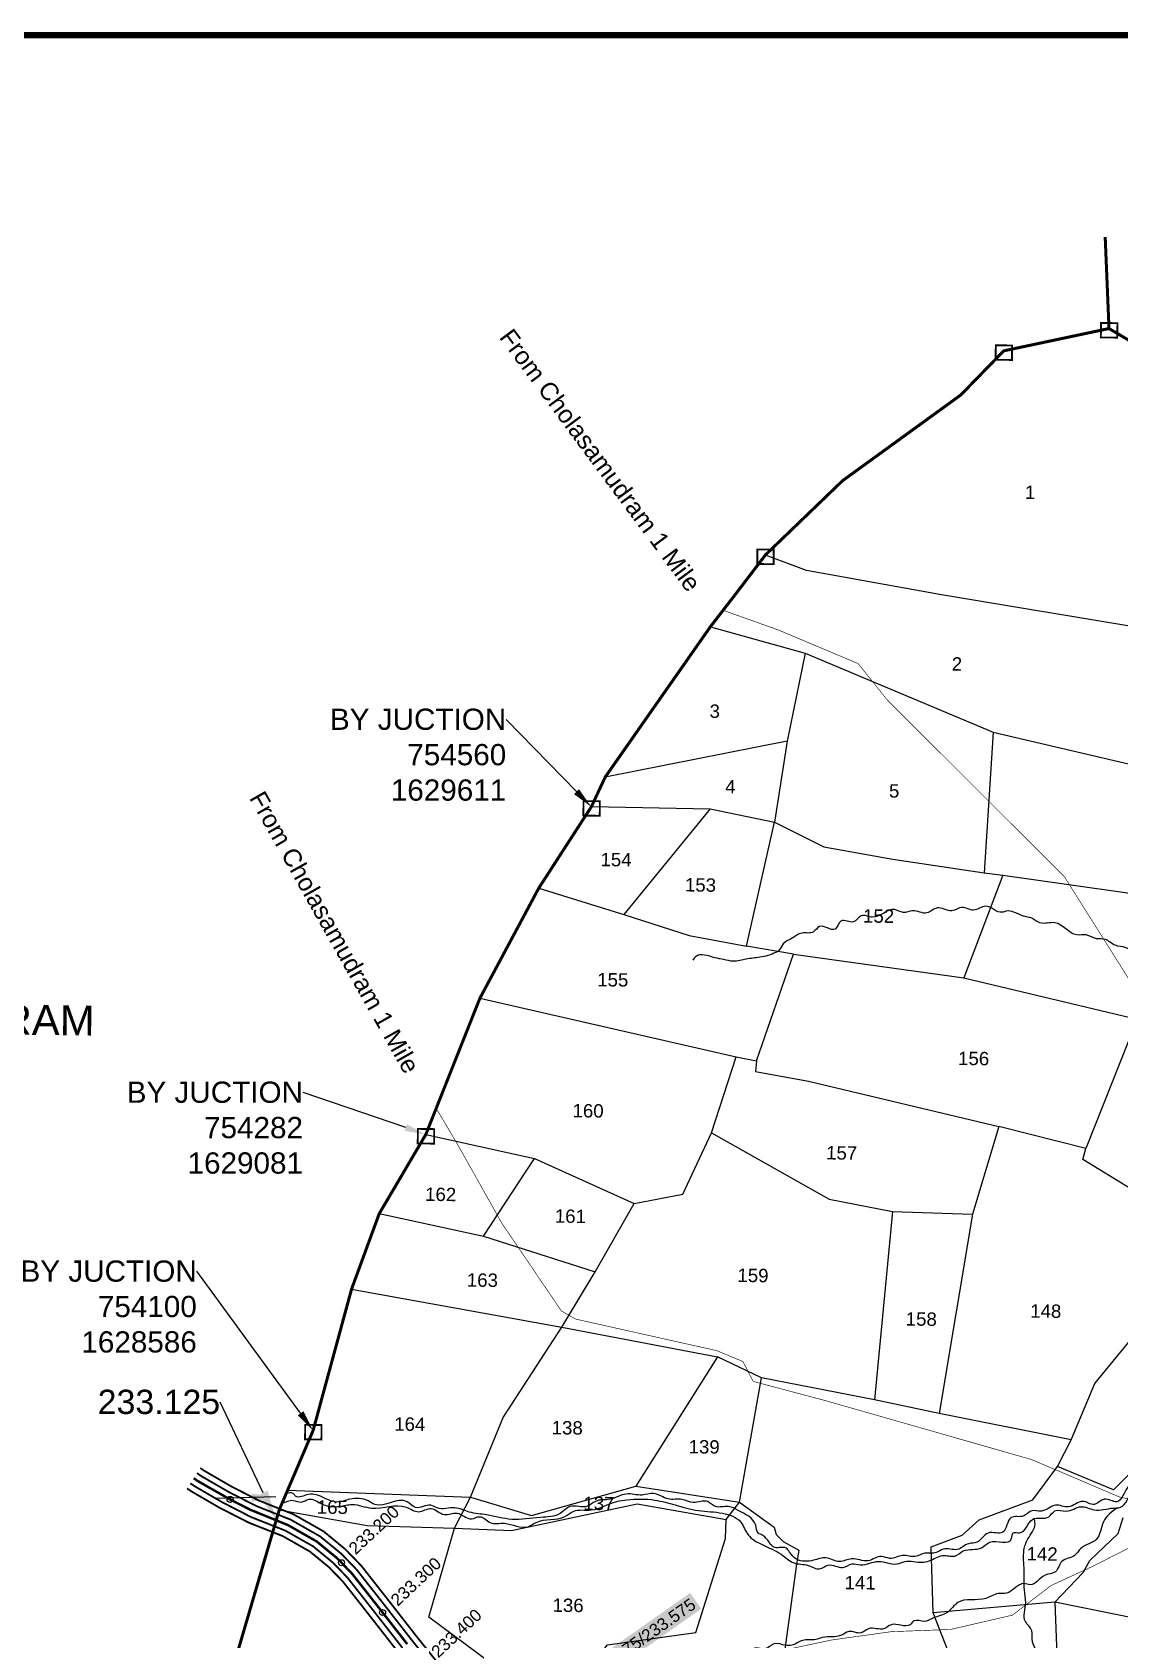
# Model space of a CAD drawing. Header units: feet. Extents: x 750329 to 765877, y 1623833 to 1630891.
# Drawn here: x 753633 to 755426, y 1628241 to 1630891 of the extents above; entities that cross this region are included whole.
import ezdxf
from ezdxf import colors
from ezdxf.entities.mleader import LeaderData, LeaderLine
from ezdxf.enums import TextEntityAlignment as Align
from ezdxf.math import Vec2, Vec3

# ---------------------------------------------------------------- set-up
doc = ezdxf.new("R2010")
doc.units = ezdxf.units.FT
doc.header["$LTSCALE"] = 15
doc.header["$MEASUREMENT"] = 0
doc.header["$PDMODE"] = 32
doc.header["$PDSIZE"] = 10
doc.linetypes.add('HIDDEN2', pattern=[0.1875, 0.125, -0.0625])
for name, color, linetype in [('CANAL1', 7, 'Continuous'), ('CRDS STONES', 7, 'Continuous'), ('CSMark', 72, 'Continuous'), ('PAPER SIZE', 10, 'Continuous'), ('PLOT', 7, 'Continuous'), ('PLOT NO', 7, 'Continuous'), ('ROADS', 6, 'Continuous'), ('STRUCTURE', 5, 'Continuous'), ('TANKS-STREAM', 4, 'Continuous'), ('VILLAGE STONES', 240, 'Continuous')]:
    doc.layers.add(name, color=color, linetype=linetype)
doc.layers.add('VILLAGE BOUNDRY', color=5, linetype='HIDDEN2', lineweight=100)
doc.styles.get("Standard").update_dxf_attribs({"font": 'arial.ttf'})
doc.dimstyles.get("Standard").update_dxf_attribs({"dimtxt": 0.18, "dimasz": 40, "dimexe": 0.18, "dimexo": 0.0625, "dimgap": 0.09, "dimtad": 0, "dimtih": 1, "dimtoh": 1, "dimdec": 4, "dimzin": 0, "dimdsep": 46, "dimtxsty": 'Standard', "dimcen": 0.09, "dimadec": 0, "dimazin": 0, "dimtfac": 1, "dimtdec": 4, "dimtofl": 0, "dimtmove": 0, "dimatfit": 3, "dimfxl": 1, "dimtolj": 1, "dimtzin": 0, "dimarcsym": 0})

msp = doc.modelspace()

# ---------------------------------------------------------------- linework, layer by layer
at = {"layer": 'CANAL1', "color": 1, "linetype": 'HIDDEN2', "ltscale": 5, "const_width": 4}
msp.add_lwpolyline([(753899, 1628507.9), (753905.4, 1628503.4), (753959, 1628472.9), (753991.9, 1628456.1), (754054.7, 1628430.5), (754101.9, 1628403.6), (754135.8, 1628375.8), (754160.1, 1628350.6), (754198.5, 1628301.9), (754251.2, 1628234.4)], dxfattribs=at)
at = {"layer": 'CANAL1', "color": 5, "const_width": 3}
for points in [[(753904.5, 1628516.3), (753910.8, 1628511.8), (753956.1, 1628485.6), (754002.3, 1628462), (754059, 1628439.5), (754107.6, 1628411.9), (754142.6, 1628383.2), (754167.7, 1628357.2), (754206.4, 1628308), (754259, 1628240.6), (754314.1, 1628171.8)], [(753893.5, 1628499.5), (753900, 1628495), (753946.5, 1628468), (753994, 1628443.7), (754050.3, 1628421.4), (754096.2, 1628395.4), (754129, 1628368.4), (754152.6, 1628344), (754190.6, 1628295.7), (754243.3, 1628228.2)]]:
    msp.add_lwpolyline(points, dxfattribs=at)
at = {"layer": 'CANAL1', "color": 1, "const_width": 3}
for points in [[(753909.9, 1628524.7), (753916.2, 1628520.3), (753960.9, 1628494.4), (754006.4, 1628471.1), (754063.3, 1628448.5), (754113.3, 1628420.2), (754149.3, 1628390.5), (754175.2, 1628363.8), (754214.2, 1628314.2), (754266.8, 1628246.8), (754321.8, 1628178.1)], [(753888, 1628491.2), (753894.7, 1628486.5), (753941.7, 1628459.2), (753989.9, 1628434.6), (754046, 1628412.4), (754090.5, 1628387.1), (754122.2, 1628361.1), (754145.1, 1628337.4), (754182.8, 1628289.5), (754235.5, 1628222)]]:
    msp.add_lwpolyline(points, dxfattribs=at)
at = {"layer": 'CSMark', "color": 3}
for p in [(753959, 1628472.9), (753959, 1628472.9), (754142.8, 1628368.5), (754210.5, 1628286.5)]:
    msp.add_point(p, dxfattribs=at)
at = {"layer": 'PAPER SIZE', "color": 5, "const_width": 10}
msp.add_lwpolyline([(750333.9, 1630886.3), (759216.9, 1630886.3), (759216.9, 1623838.4), (750333.9, 1623838.4)], close=True, dxfattribs=at)
at = {"layer": 'PLOT'}
for points in [[(754856.9, 1629589.3), (754937.9, 1629548.5), (755051.8, 1629528.2), (755202.2, 1629505.9), (755233.2, 1629501.6), (755551.3, 1629456.9), (755736.6, 1629439.2), (755754.7, 1629509.8), (755819.9, 1629707.1), (755842.8, 1629780.6), (755784.3, 1629794.7), (755813.2, 1630075.2), (755845.7, 1630210.1)], [(754751.1, 1629911.4), (754907.2, 1629867.9), (755217.4, 1629737.6), (755449.6, 1629683), (755462, 1629751.7), (755487.4, 1629903.6), (755462.6, 1629908.9), (755132.3, 1629963.9), (754909.6, 1630003.9), (754841.7, 1630029.5)], [(754907.2, 1629867.9), (754877.6, 1629722.5), (754856.9, 1629589.3)], [(755217.4, 1629737.6), (755202.2, 1629505.9)], [(754877.6, 1629722.5), (754577.6, 1629663.5)], [(754554.9, 1629614.8), (754750.7, 1629611), (754856.9, 1629589.3)], [(754750.7, 1629611), (754608.5, 1629436.8)], [(754355.7, 1628476.6), (754409.3, 1628607.9), (754505.9, 1628756.9), (754561.2, 1628848.2), (754625.3, 1628960.8), (754705.4, 1628975.9), (754752.7, 1629077), (754793.4, 1629202.2), (754826.8, 1629195.6), (754888.3, 1629371.6), (754810.3, 1629384.8), (754856.9, 1629589.3)], [(755233.2, 1629501.6), (755168.8, 1629332.4)], [(754468.1, 1629480.5), (754608.5, 1629436.8), (754715.9, 1629402.2), (754810.3, 1629384.8)], [(754888.3, 1629371.6), (755168.8, 1629332.4), (755455, 1629264.5), (755369.9, 1629051.1)], [(754371, 1629299), (754793.4, 1629202.2)], [(754826.8, 1629195.6), (754825.5, 1629178.1), (754912.8, 1629162.5), (755226.7, 1629087.8)], [(754281.8, 1629074.4), (754460.8, 1629034.6), (754625.3, 1628960.8)], [(754752.7, 1629077), (754946.8, 1628967.8), (755051.5, 1628947.7), (755183, 1628943)], [(755346.1, 1628571), (755385.1, 1628663.7), (755478.4, 1628777.5), (755548.4, 1628768.3), (755629.2, 1628800.1), (755627.9, 1628817.9), (755526.6, 1628934.4), (755365, 1629033), (755369.9, 1629051.1), (755226.7, 1629087.8), (755183, 1628943), (755128.5, 1628614.3)], [(754377, 1628906.7), (754460.8, 1629034.6)], [(754205, 1628943.9), (754377, 1628906.7), (754561.2, 1628848.2)], [(755051.5, 1628947.7), (755021.9, 1628637.3)], [(754159.4, 1628819.6), (754505.9, 1628756.9), (754762.6, 1628707.8)], [(754054, 1628488.3), (754355.7, 1628476.6), (754455.9, 1628446.4), (754627.9, 1628494.9), (754798.9, 1628468.5), (754856.3, 1628427.4), (754859.5, 1628415), (754871.3, 1628403.8), (754896.9, 1628389.5), (754892.9, 1628366.2), (754855.2, 1628089), (754671.5, 1628081.1), (754614.6, 1628050.1), (754601.3, 1628168.8), (754536.2, 1628176.2), (754581.5, 1628233.1), (754727.1, 1628253.7), (754775.8, 1628408.4), (754777.2, 1628439.7), (754798.9, 1628468.5), (754835.2, 1628673.2), (754762.6, 1628707.8), (754627.9, 1628494.9)], [(754855.2, 1628089), (755177.9, 1628134.2), (755118.6, 1628286), (755115.2, 1628394.7), (755166.1, 1628414), (755194.2, 1628439.4), (755282.6, 1628472), (755323.6, 1628527.1), (755346.1, 1628571), (755128.5, 1628614.3), (755021.9, 1628637.3), (754835.2, 1628673.2)], [(755590.5, 1628662.3), (755415.8, 1628488.7), (755323.6, 1628527.1)], [(754040.2, 1628455.9), (754185.3, 1628429.9), (754328.9, 1628425.6), (754355.7, 1628476.6)], [(754328.9, 1628425.6), (754423.3, 1628421.5), (754630.1, 1628465.5), (754777.2, 1628439.7)], [(755598.9, 1628246.7), (755319, 1628303.3), (755365.6, 1628352.3), (755376.9, 1628372.1), (755423.3, 1628416.8), (755431.5, 1628442.9)], [(754443.1, 1628162.9), (754286.8, 1628278.8), (754328.9, 1628425.6)], [(755319, 1628303.3), (755118.6, 1628286)], [(755319, 1628303.3), (755327.6, 1628072), (755500.9, 1628048.8), (755624.2, 1627996.1), (755724.2, 1628107.1), (755744.2, 1628147.1), (755598.9, 1628246.7)]]:
    msp.add_lwpolyline(points, dxfattribs=at)
at = {"layer": 'ROADS', "linetype": 'HIDDEN2', "ltscale": 10, "const_width": 1}
for points in [[(754771.7, 1629938.5), (754862.9, 1629906), (754994.6, 1629850.6), (755042.7, 1629790.6), (755334.7, 1629499.3), (755467.6, 1629288.3)], [(755500.5, 1628460.3), (755425.6, 1628476.9), (755280.6, 1628538.6), (754940.9, 1628635.7), (754821.6, 1628667.4), (754804.7, 1628700.2), (754761.5, 1628718.1), (754528.9, 1628770.1), (754505.4, 1628783.5), (754407.3, 1628927.9), (754331.5, 1629062.7), (754298.5, 1629118.1)], [(755790, 1628199.5), (755833, 1628287.8), (755842.2, 1628339.8), (755846.3, 1628387.2), (755933.9, 1628512.2), (755937, 1628554.7), (755982.8, 1628582.1), (756013.4, 1628635.7), (755974.6, 1628623.9), (755924.4, 1628590.8), (755769.7, 1628585), (755652.8, 1628562.5), (755613.5, 1628548.3), (755543.7, 1628507.3), (755482.3, 1628447.3), (755467, 1628427), (755453.2, 1628399), (755382.1, 1628362.9), (755312.7, 1628330.9), (755249.2, 1628282.2), (755147.4, 1628258.6), (755049.4, 1628254.9), (754950.9, 1628241.2), (754850.4, 1628219.8)]]:
    msp.add_lwpolyline(points, dxfattribs=at)
at = {"layer": 'TANKS-STREAM'}
for points in [[(756049.9, 1628902.9), (756034.7, 1628893.5), (756009.9, 1628898.5), (755989, 1628888.6), (755978.5, 1628887.6), (755965.8, 1628874.6), (755952.2, 1628859.1), (755947.9, 1628858), (755943.6, 1628860.7), (755934.4, 1628873.7), (755918.5, 1628887.1), (755901.3, 1628903.7), (755883.7, 1628943.8), (755875.4, 1628955.1), (755874.9, 1628971.5), (755865.5, 1628986.7), (755857.9, 1628996), (755847.9, 1628999.2), (755838.5, 1629013.9), (755825, 1629023), (755813.6, 1629042.9), (755801.7, 1629053.1), (755795.4, 1629073.5), (755789.7, 1629087.9), (755779.4, 1629096.4), (755777.1, 1629108.9), (755749.5, 1629136.6), (755745, 1629149), (755733.9, 1629160.5), (755734.4, 1629172.3), (755719.8, 1629188.5), (755717.3, 1629199.5), (755698.4, 1629211.5), (755689.4, 1629226.7), (755673, 1629232.7), (755659.4, 1629250.4), (755645.3, 1629252.9), (755635.8, 1629270), (755618.8, 1629274.5), (755590.2, 1629294.4), (755565.7, 1629308.2), (755555, 1629321.6), (755533.2, 1629327.1), (755517.2, 1629339.8), (755492.9, 1629362.9), (755480.4, 1629362), (755465, 1629372.6), (755457.1, 1629371), (755436.1, 1629382.3), (755418.3, 1629386.2), (755402.1, 1629395.9), (755387.9, 1629397), (755370.6, 1629403.2), (755355.3, 1629403.2), (755318.9, 1629423.4), (755294.4, 1629423.1), (755281, 1629430.7), (755266.6, 1629434.5), (755238.4, 1629442.5), (755232.4, 1629440.7), (755204.7, 1629450.7), (755185, 1629444.2), (755165.9, 1629448.6), (755149.1, 1629443.2), (755124.7, 1629447.7), (755108, 1629439.5), (755084.5, 1629443.2), (755069.1, 1629440.3), (755054.6, 1629445.2), (755018.5, 1629432.5), (754999.6, 1629434.8), (754986.8, 1629424.8), (754966.6, 1629426.4), (754956.5, 1629413), (754930.8, 1629417.2), (754920.8, 1629408.3), (754902.1, 1629406.3), (754884.4, 1629397), (754871.3, 1629388.9), (754863.5, 1629377.2), (754859.1, 1629374.5), (754832.4, 1629366.5), (754810.2, 1629363.4), (754788.8, 1629359.9), (754773.3, 1629362.7), (754758.6, 1629365.8), (754726.5, 1629367.3), (754722.1, 1629361.9)], [(756050.3, 1628807.3), (756033.9, 1628783.6), (756029, 1628755.2), (756003.3, 1628742), (755958.4, 1628734.5), (755941.8, 1628739.3), (755926.6, 1628746.9), (755892.1, 1628773.3), (755875.4, 1628775.9), (755859.7, 1628785.2), (755836.5, 1628779.6), (755820.3, 1628772.5), (755798.5, 1628765.8), (755780.1, 1628751.3), (755751.7, 1628742.2), (755728.3, 1628724), (755705.7, 1628718.4), (755627.4, 1628715.3), (755597.4, 1628692.7), (755596.6, 1628678.1), (755599, 1628659.9), (755584.9, 1628643.2), (755580.1, 1628624.8), (755567.8, 1628613.5), (755549.1, 1628593.7), (755527.8, 1628576.3), (755509.2, 1628560.4), (755501.6, 1628545.7), (755474, 1628528.2), (755459.4, 1628509), (755440.3, 1628494.6), (755421.1, 1628469), (755400.3, 1628473.1), (755383.6, 1628464.7), (755365.3, 1628469.7), (755341.3, 1628460.6), (755320.3, 1628463.5), (755297.4, 1628453.7), (755279.4, 1628453.6), (755267.8, 1628445.6), (755247, 1628443), (755233, 1628418.7), (755209, 1628417.5), (755190.6, 1628402.2), (755176.7, 1628399.9), (755158.1, 1628390.3), (755134.9, 1628391.1), (755123.3, 1628385.2), (755104.7, 1628384.2), (755088.9, 1628378.8), (755068, 1628380.5), (755046.9, 1628375.7), (755033, 1628379), (755010.9, 1628371.8), (754983.9, 1628375), (754963.9, 1628370.5), (754941.4, 1628376.5), (754921.2, 1628372.6), (754893, 1628374.4), (754881.6, 1628386), (754875.9, 1628392.8), (754857.7, 1628393.4), (754837.7, 1628413.6), (754830.1, 1628417.5), (754825.7, 1628430.4), (754796.7, 1628454.8), (754781, 1628461.2), (754759.2, 1628461.4), (754746.6, 1628469.2), (754722.8, 1628467.8), (754704, 1628472.8), (754681.5, 1628473.6), (754657.4, 1628482.7), (754638.3, 1628480.1), (754612.2, 1628481.8), (754585.7, 1628473.2), (754561.7, 1628469.7), (754548.4, 1628461.7), (754519.4, 1628461.1), (754503.5, 1628449.8), (754470.8, 1628443.2), (754423.6, 1628439.9), (754381.9, 1628447.4), (754353.5, 1628452), (754329.6, 1628459.1), (754300.5, 1628458.8), (754290.1, 1628463.2), (754265, 1628459.6), (754251, 1628469), (754197.7, 1628464.5), (754186.6, 1628470.6), (754156.6, 1628473.2), (754135.1, 1628468.6), (754114.7, 1628475.2), (754088, 1628481.1), (754067.1, 1628478.3), (754063.1, 1628482.4), (754051.2, 1628482.7)], [(754044.8, 1628465.9), (754062.9, 1628471.3), (754076.4, 1628468.6), (754088.9, 1628473.2), (754110.4, 1628465.6), (754139.1, 1628461.4), (754160.4, 1628464.6), (754192.5, 1628458.5), (754249.3, 1628460.2), (754270, 1628452.7), (754290.7, 1628457.8), (754312.2, 1628448.1), (754333.5, 1628450.2), (754357.4, 1628441), (754370.7, 1628444.4), (754387.8, 1628435), (754411.5, 1628433.5), (754450.2, 1628427.9), (754463.5, 1628435), (754511.2, 1628444.6), (754525, 1628453.2), (754554.5, 1628455.6), (754596.6, 1628469.7), (754613.4, 1628472.3), (754659.5, 1628471.8), (754692.9, 1628463.7), (754731.3, 1628454.5), (754771.1, 1628450.2), (754801.2, 1628435.5), (754813.2, 1628414.6), (754835.2, 1628399), (754853.1, 1628390.7), (754867.6, 1628382.6), (754888.9, 1628368.2), (754912.2, 1628364.1), (754931.2, 1628358.5), (754945.2, 1628364.6), (754969.1, 1628360.9), (754984.6, 1628366.5), (754998.8, 1628365.2), (755028.2, 1628370.7), (755058.2, 1628366.7), (755071.5, 1628370.6), (755100, 1628369.2), (755123, 1628376.7), (755133.6, 1628380.5), (755154.1, 1628379.6), (755168, 1628388), (755198, 1628393.2), (755211.4, 1628402.3), (755247.7, 1628408.3), (755250.6, 1628417.7), (755260.5, 1628417.8), (755282.4, 1628440), (755309.2, 1628444.4), (755319.2, 1628454.1), (755337.6, 1628453.5), (755362.3, 1628460.9), (755383.7, 1628455.9), (755415.7, 1628458.6), (755427.3, 1628459.9), (755448.3, 1628487), (755469.9, 1628499.8), (755485.4, 1628524.9), (755507.6, 1628537.1), (755526.6, 1628562.2), (755550, 1628577.4), (755587.4, 1628604.9), (755605.1, 1628625.7), (755623.2, 1628636), (755644.4, 1628637.9), (755668.7, 1628640.2), (755694.5, 1628642.1), (755716.7, 1628637.1), (755733.9, 1628623.8), (755764.9, 1628619.2), (755778.5, 1628626.2), (755799.9, 1628622.7), (755815.9, 1628630.9), (755833.5, 1628632.6), (755850.7, 1628637.8), (755867.6, 1628635.2)], [(755421.6, 1628459), (755399, 1628435.8), (755387.3, 1628406.8), (755361.7, 1628392.1), (755351.6, 1628380.5), (755330.6, 1628370.6), (755319.9, 1628353.7), (755302.8, 1628347.9), (755278.2, 1628332.3), (755268.3, 1628334.2), (755239.5, 1628318.3), (755225.5, 1628317.6), (755205.3, 1628309.7), (755158.8, 1628302.9), (755142.3, 1628286.9), (755117.9, 1628276.9), (755104, 1628271.8), (755086.8, 1628272.5), (755080.2, 1628266.4), (755049.2, 1628266.4), (755038.1, 1628260), (755011.8, 1628259.7), (754999.2, 1628252.9), (754979.2, 1628255.1), (754967.4, 1628249.2), (754935.5, 1628245.2), (754924.8, 1628242.1), (754903.2, 1628240.6), (754885.5, 1628232.6), (754874.4, 1628232.4), (754856.8, 1628234.9), (754839.7, 1628226.4), (754826.5, 1628227.9), (754809.5, 1628218.9), (754783.6, 1628216), (754766.7, 1628210.2), (754737, 1628201.7), (754690.8, 1628192.5), (754688.8, 1628188.3), (754660.1, 1628186.5), (754638.4, 1628180.3), (754607.1, 1628179.4), (754588.1, 1628157), (754569.2, 1628151.5), (754554.7, 1628135.2), (754531.4, 1628127.7), (754519.6, 1628116.6), (754488.6, 1628104.6), (754453, 1628078.9), (754442.6, 1628068.4), (754423.9, 1628072.5), (754408.4, 1628051.4), (754390.1, 1628027.4), (754367.8, 1628004), (754357.4, 1627992.8)], [(754633.3, 1626953.9), (754629, 1626975.9), (754622.6, 1626997.3), (754636.1, 1627021.7), (754633.8, 1627050.9), (754644.5, 1627076.4), (754653.8, 1627108), (754657.3, 1627124.7), (754664.3, 1627135.4), (754664.5, 1627150.2), (754679.4, 1627169.3), (754682.2, 1627184.4), (754705.8, 1627207.7), (754714.2, 1627221), (754731.1, 1627229.7), (754738.1, 1627242.7), (754762.5, 1627248.7), (754781.7, 1627268.8), (754800.2, 1627278.1), (754803.4, 1627296.1), (754820.9, 1627309.6), (754834.9, 1627324.9), (754858.5, 1627341.2), (754873.4, 1627354.1), (754884, 1627359.3), (754888.3, 1627368.1), (754905.1, 1627370.8), (754944.6, 1627382.5), (754967.4, 1627396), (754974.1, 1627401.2), (755001.4, 1627382.9), (755022.7, 1627378.7), (755035.5, 1627373.3), (755062, 1627373.3), (755091.6, 1627377.2), (755099.3, 1627394.7), (755112.9, 1627409.6), (755132, 1627414.3), (755134.8, 1627432), (755165.3, 1627455.5), (755193.2, 1627483.4), (755210.1, 1627504.2), (755226.8, 1627546.9), (755235.5, 1627562.9), (755239, 1627584.5), (755240.5, 1627604.1), (755244.5, 1627633.9), (755245.6, 1627678.1), (755246.8, 1627720.4), (755251.4, 1627753.1), (755245.3, 1627769.2), (755249.1, 1627807.5), (755255.5, 1627823.2), (755258.3, 1627843.5), (755258.2, 1627859.6), (755255.2, 1627885.5), (755263.1, 1627920.5), (755266.7, 1627945.9), (755276.4, 1627963.2), (755276, 1627984.8), (755280.5, 1628008.1), (755275.8, 1628023.5), (755285.5, 1628042.1), (755284.2, 1628067.2), (755286.9, 1628076.4), (755280.6, 1628097.8), (755290.2, 1628111.1), (755285.2, 1628131.1), (755283, 1628169.8), (755287.3, 1628187.4), (755289, 1628210.7), (755287.7, 1628223.6), (755282, 1628238.4), (755281, 1628256.5), (755270.5, 1628271.8), (755270.9, 1628302.8), (755268.9, 1628323.7), (755268.5, 1628355.8), (755268.1, 1628389.4), (755274.6, 1628407.8), (755286.4, 1628432.9), (755284.6, 1628441.8)]]:
    msp.add_spline(points, degree=3, dxfattribs=at)
at = {"layer": 'VILLAGE BOUNDRY', "lineweight": -2, "ltscale": 13, "const_width": 4.96}
for points in [[(755408.3, 1630402.8), (755402, 1630553.8)], [(755490.5, 1630354.2), (755408.3, 1630402.8), (755234.7, 1630366), (755163.9, 1630293.3), (754969, 1630152), (754841.7, 1630029.5), (754793.3, 1629966), (754751.1, 1629911.4), (754577.6, 1629663.5), (754554.9, 1629614.8), (754468.1, 1629480.5), (754371, 1629299), (754281.8, 1629074.4), (754205, 1628943.9), (754159.4, 1628819.6), (754096, 1628586.6), (754054, 1628488.3), (754040.2, 1628455.9), (753944.6, 1628129.6)]]:
    msp.add_lwpolyline(points, dxfattribs=at)
at = {"layer": 'VILLAGE STONES', "lineweight": -2, "ltscale": 15, "const_width": 2.98}
for points in [[(755395.2, 1630412), (755422.2, 1630411.7), (755421.9, 1630387.8), (755394.9, 1630388.1)], [(755221.6, 1630375.2), (755248.5, 1630374.9), (755248.3, 1630351), (755221.3, 1630351.3)], [(754828.5, 1630038.7), (754855.5, 1630038.4), (754855.3, 1630014.4), (754828.3, 1630014.7)], [(754541.8, 1629623.9), (754568.8, 1629623.6), (754568.5, 1629599.7), (754541.5, 1629600)], [(754268.7, 1629083.6), (754295.7, 1629083.3), (754295.4, 1629059.3), (754268.4, 1629059.6)], [(754082.9, 1628595.8), (754109.9, 1628595.5), (754109.6, 1628571.5), (754082.6, 1628571.9)]]:
    msp.add_lwpolyline(points, close=True, dxfattribs=at)

# ---------------------------------------------------------------- texts
at = {"layer": 'CSMark', "color": 1}
for s, p in [('233.200', (754159.3, 1628388.1)), ('233.300', (754228.6, 1628303)), ('233.400', (754295.5, 1628217.9))]:
    msp.add_text(s, height=20, rotation=43.1565, dxfattribs=at).set_placement(p, align=Align.MIDDLE_LEFT)
at = {"layer": 'PLOT NO', "linetype": 'Continuous'}
for rotation, p in [(306.4913, (754401.7, 1630388.2)), (299.3827, (753989.9, 1629629.2))]:
    msp.add_text('From Cholasamudram 1 Mile', height=29.149, rotation=rotation, dxfattribs=at).set_placement(p)
at = {"layer": 'PLOT NO'}
for s, p in [('1', (755278.2, 1630132.9)), ('2', (755157.6, 1629850)), ('3', (754758.2, 1629772.1)), ('4', (754784, 1629647.6)), ('5', (755054.1, 1629640.7)), ('154', (754595.5, 1629527.4)), ('153', (754734.7, 1629485.7)), ('152', (755028.4, 1629434.4)), ('155', (754590.1, 1629329.4)), ('156', (755185.1, 1629199.7)), ('160', (754549.4, 1629113.5)), ('157', (754967.5, 1629044)), ('162', (754306.3, 1628975.7)), ('161', (754520.2, 1628939.7)), ('159', (754821.3, 1628842.1)), ('163', (754375.1, 1628834.4)), ('158', (755098.8, 1628770.2)), ('148', (755304, 1628783.3)), ('164', (754255.4, 1628597)), ('138', (754515, 1628591)), ('139', (754740.8, 1628559.6)), ('165', (754127.7, 1628460.1)), ('137', (754567.3, 1628466.3)), ('142', (755298, 1628383.1)), ('141', (754998, 1628335.6)), ('136', (754516.4, 1628298.4))]:
    msp.add_text(s, height=22, rotation=359.3501, dxfattribs=at).set_placement(p, align=Align.MIDDLE_CENTER)
at = {"layer": 'STRUCTURE', "color": 5, "insert": (754438.3, 1628115), "char_height": 20, "width": 339.682, "attachment_point": 1, "rotation": 35.1158, "bg_fill": 1, "box_fill_scale": 1.3, "bg_fill_color": 7, "bg_fill_true_color": 16777215, "bg_fill_transparency": 4390977}
msp.add_mtext('\\pi0.72756;SLB@KM 233.675/233.575', dxfattribs=at)
at = {"layer": 'VILLAGE STONES'}
msp.add_text('CHOLASAMUDRAM', height=49.414, rotation=359.3501, dxfattribs=at).set_placement((753095.1, 1629244.7))

# ---------------------------------------------------------------- leaders
at = {"layer": 'CRDS STONES', "color": 1}
ml = msp.add_multileader_mtext('Standard', dxfattribs=at)
ml.set_content('BY JUCTION\\P754560\\P1629611', color=1)
ml.set_leader_properties()
ml.build(insert=Vec2(0, 0))
ml.multileader.update_dxf_attribs({"dogleg_length": 0.36, "arrow_head_size": 35})
ctx = ml.context
ctx.base_point, ctx.char_height, ctx.arrow_head_size, ctx.landing_gap_size, ctx.plane_origin = Vec3(754131.2, 1629758.5), 35, 35, 0.09, Vec3(754691.3, 1629964.6)
ctx.text_align_type = 2
notes = []
notes.append((ctx, [(1, (1, 1, 0), (754414.5, 1629758.5), (-1, 0), 1.396927018504357e-11, [(0, [(754554.7, 1629614.4)], 0, [])])]))
ctx.mtext.insert, ctx.mtext.alignment, ctx.mtext.flow_direction = Vec3(754414.4, 1629776.3), 3, 5
ml = msp.add_multileader_mtext('Standard', dxfattribs=at)
ml.set_content('BY JUCTION\\P754282\\P1629081', color=1)
ml.set_leader_properties()
ml.build(insert=Vec2(0, 0))
ml.multileader.update_dxf_attribs({"dogleg_length": 0.36, "arrow_head_size": 35})
ctx = ml.context
ctx.base_point, ctx.char_height, ctx.arrow_head_size, ctx.landing_gap_size, ctx.plane_origin = Vec3(753796.1, 1629143.8), 35, 35, 0.09, Vec3(754426.3, 1629196.6)
ctx.text_align_type = 2
notes.append((ctx, [(1, (1, 1, 0), (754079.4, 1629143.8), (-1, 0), 1.396927018504357e-11, [(0, [(754281.8, 1629074.4)], 0, [])])]))
ctx.mtext.insert, ctx.mtext.alignment, ctx.mtext.flow_direction = Vec3(754079.3, 1629161.6), 3, 5
ml = msp.add_multileader_mtext('Standard', dxfattribs=at)
ml.set_content('BY JUCTION\\P754100\\P1628586', color=1)
ml.set_leader_properties()
ml.build(insert=Vec2(0, 0))
ml.multileader.update_dxf_attribs({"dogleg_length": 0.36, "arrow_head_size": 35})
ctx = ml.context
ctx.base_point, ctx.char_height, ctx.arrow_head_size, ctx.landing_gap_size, ctx.plane_origin = Vec3(753621, 1628848.9), 35, 35, 0.09, Vec3(754244, 1628704.9)
ctx.text_align_type = 2
notes.append((ctx, [(1, (1, 1, 0), (753904.3, 1628848.9), (-1, 0), 1.396927018504357e-11, [(0, [(754096, 1628586.6)], 0, [])])]))
ctx.mtext.insert, ctx.mtext.alignment, ctx.mtext.flow_direction = Vec3(753904.2, 1628866.7), 3, 5
at = {"layer": 'VILLAGE BOUNDRY', "linetype": 'Continuous'}
msp.add_leader([(754034.7, 1628477.1), (753934.7, 1628474.2)], dimstyle='Standard', override={"dimgap": 0.09, "dimtad": 0}, dxfattribs=at)
at = {"layer": 'VILLAGE STONES', "color": 1}
ml = msp.add_multileader_mtext('Standard', dxfattribs=at)
ml.set_content('233.125', color=1)
ml.set_leader_properties()
ml.build(insert=Vec2(0, 0))
ml.multileader.update_dxf_attribs({"dogleg_length": 0.36, "arrow_head_size": 50})
ctx = ml.context
ctx.base_point, ctx.char_height, ctx.arrow_head_size, ctx.landing_gap_size, ctx.plane_origin = Vec3(753744.5, 1628633.4), 40, 50, 0.09, Vec3(753797.5, 1628541)
ctx.text_align_type = 2
notes.append((ctx, [(1, (1, 1, 0), (753942.8, 1628633.4), (-1, 0), 1.398348103975877e-11, [(0, [(754035.1, 1628438.6)], 0, [])])]))
ctx.mtext.insert, ctx.mtext.alignment, ctx.mtext.flow_direction = Vec3(753942.7, 1628653.7), 3, 5
for ctx, leaders in notes:
    for number, flags, end, landing, length, lines in leaders:
        leader = LeaderData()
        leader.index, (leader.has_last_leader_line, leader.has_dogleg_vector, leader.attachment_direction) = number, flags
        leader.last_leader_point, leader.dogleg_vector, leader.dogleg_length = Vec3(end), Vec3(landing), length
        for number, points, colour, breaks in lines:
            line = LeaderLine()
            line.index, line.vertices, line.color, line.breaks = number, Vec3.list(points), colors.encode_raw_color(colour), breaks
            leader.lines.append(line)
        ctx.leaders.append(leader)

doc.saveas('drawing.dxf')
